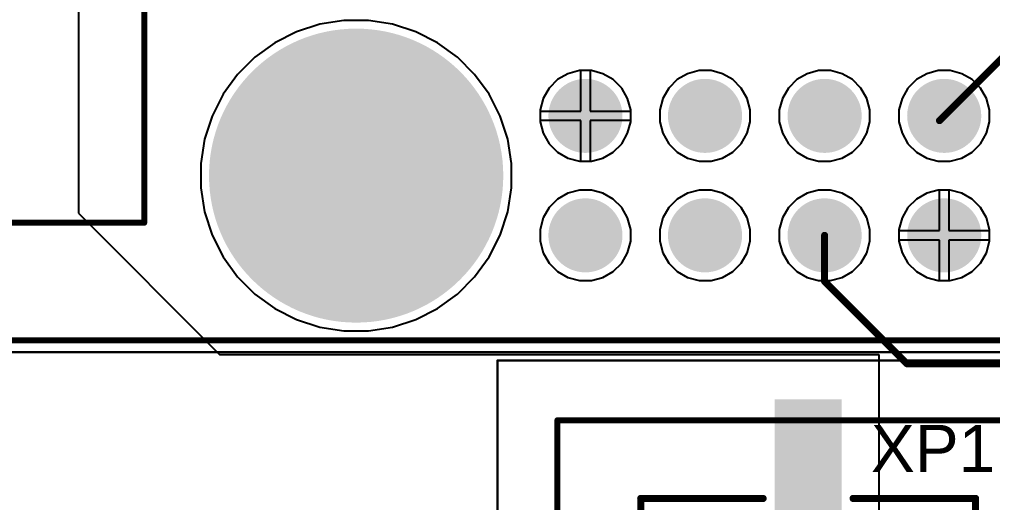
# Model space of a CAD drawing. Header units: inches. Extents: x 0 to 110, y 0 to 95.
# Drawn here: x 18.75 to 39.42, y 10.85 to 21.12 of the extents above; entities that cross this region are included whole.
import ezdxf

# ---------------------------------------------------------------- set-up
doc = ezdxf.new("R2010")
doc.units = ezdxf.units.IN
for name, color, linetype in [('Bottom Layer', 5, 'Continuous'), ('Bottom Solder', 6, 'Continuous'), ('Int1', 16, 'Continuous'), ('Int2', 76, 'Continuous'), ('Mechanical 13', 56, 'Continuous'), ('Multi-Layer', 9, 'Continuous'), ('Pad Holes', 156, 'Continuous'), ('Top Courtyard', 56, 'Continuous'), ('Top Layer', 1, 'Continuous'), ('Top Overlay', 2, 'Continuous'), ('Top Paste', 8, 'Continuous'), ('Top Solder', 216, 'Continuous')]:
    doc.layers.add(name, color=color, linetype=linetype)
doc.styles.add('Arial', font='', dxfattribs={"height": 0.2})
doc.styles.get('Arial').set_extended_font_data('Arial')

# ---------------------------------------------------------------- blocks, each defined once
blk = doc.blocks.new('M_____430450218_715')
at = {"layer": 'Top Layer'}
for points in [[(-0.635, 5.97), (0.635, 5.97), (0.635, 3.43), (-0.635, 3.43)], [(-5.6, 0.825), (-2.17, 0.825), (-2.17, -0.825), (-5.6, -0.825)], [(2.17, 0.825), (5.6, 0.825), (5.6, -0.825), (2.17, -0.825)], [(-0.635, -3.43), (0.635, -3.43), (0.635, -5.97), (-0.635, -5.97)]]:
    blk.add_hatch(color=1, dxfattribs=at).paths.add_polyline_path(points)
at = {"layer": 'Top Paste'}
for points in [[(-0.635, 5.97), (0.635, 5.97), (0.635, 3.43), (-0.635, 3.43)], [(-5.6, 0.825), (-2.17, 0.825), (-2.17, -0.825), (-5.6, -0.825)], [(2.17, 0.825), (5.6, 0.825), (5.6, -0.825), (2.17, -0.825)], [(-0.635, -3.43), (0.635, -3.43), (0.635, -5.97), (-0.635, -5.97)]]:
    blk.add_hatch(color=8, dxfattribs=at).paths.add_polyline_path(points)
at = {"layer": 'Top Solder'}
for points in [[(-0.711, 6.046), (0.711, 6.046), (0.711, 3.354), (-0.711, 3.354)], [(-5.676, 0.901), (-2.094, 0.901), (-2.094, -0.901), (-5.676, -0.901)], [(2.094, 0.901), (5.676, 0.901), (5.676, -0.901), (2.094, -0.901)], [(-0.711, -3.354), (0.711, -3.354), (0.711, -6.046), (-0.711, -6.046)]]:
    blk.add_hatch(color=216, dxfattribs=at).paths.add_polyline_path(points)
at = {"layer": 'Mechanical 13'}
for points in [[(5.325, 5.6, 0.127, 0.127, 0), (-5.325, 5.6, 0.127, 0.127, 0)], [(-5.325, 5.6, 0.127, 0.127, 0), (-5.325, -5.6, 0.127, 0.127, 0)], [(5.325, 5.6, 0.127, 0.127, 0), (5.325, -5.6, 0.127, 0.127, 0)], [(0.346, -2.317, 0.127, 0.127, 0), (-0.454, -2.317, 0.127, 0.127, 0)], [(-0.054, -3.017, 0.127, 0.127, 0), (-0.454, -2.317, 0.127, 0.127, 0)], [(0.346, -2.317, 0.127, 0.127, 0), (-0.054, -3.017, 0.127, 0.127, 0)], [(5.325, -5.6, 0.127, 0.127, 0), (-5.325, -5.6, 0.127, 0.127, 0)]]:
    blk.add_lwpolyline(points, format="xyseb", dxfattribs=at)
for points in [[(-5.357, 5.6, 0.0635, 0.0635, 1), (-5.293, 5.6, 0.0635, 0.0635, 1)], [(-5.357, 5.6, 0.0635, 0.0635, 1), (-5.293, 5.6, 0.0635, 0.0635, 1)], [(5.293, 5.6, 0.0635, 0.0635, 1), (5.357, 5.6, 0.0635, 0.0635, 1)], [(5.293, 5.6, 0.0635, 0.0635, 1), (5.357, 5.6, 0.0635, 0.0635, 1)], [(-0.486, -2.317, 0.0635, 0.0635, 1), (-0.422, -2.317, 0.0635, 0.0635, 1)], [(-0.486, -2.317, 0.0635, 0.0635, 1), (-0.422, -2.317, 0.0635, 0.0635, 1)], [(0.314, -2.317, 0.0635, 0.0635, 1), (0.378, -2.317, 0.0635, 0.0635, 1)], [(0.314, -2.317, 0.0635, 0.0635, 1), (0.378, -2.317, 0.0635, 0.0635, 1)], [(-0.086, -3.017, 0.0635, 0.0635, 1), (-0.022, -3.017, 0.0635, 0.0635, 1)], [(-0.086, -3.017, 0.0635, 0.0635, 1), (-0.022, -3.017, 0.0635, 0.0635, 1)], [(-5.357, -5.6, 0.0635, 0.0635, 1), (-5.293, -5.6, 0.0635, 0.0635, 1)], [(-5.357, -5.6, 0.0635, 0.0635, 1), (-5.293, -5.6, 0.0635, 0.0635, 1)], [(5.293, -5.6, 0.0635, 0.0635, 1), (5.357, -5.6, 0.0635, 0.0635, 1)], [(5.293, -5.6, 0.0635, 0.0635, 1), (5.357, -5.6, 0.0635, 0.0635, 1)]]:
    blk.add_lwpolyline(points, format="xyseb", close=True, dxfattribs=at)
at = {"layer": 'Top Courtyard'}
for points in [[(-6.595, 6.87, 0.05, 0.05, 0), (-6.595, -6.87, 0.05, 0.05, 0)], [(6.595, 6.87, 0.05, 0.05, 0), (-6.595, 6.87, 0.05, 0.05, 0)], [(6.595, 6.87, 0.05, 0.05, 0), (6.595, -6.87, 0.05, 0.05, 0)], [(6.595, -6.87, 0.05, 0.05, 0), (-6.595, -6.87, 0.05, 0.05, 0)]]:
    blk.add_lwpolyline(points, format="xyseb", dxfattribs=at)
for points in [[(-6.608, 6.87, 0.025, 0.025, 1), (-6.583, 6.87, 0.025, 0.025, 1)], [(-6.608, 6.87, 0.025, 0.025, 1), (-6.583, 6.87, 0.025, 0.025, 1)], [(6.583, 6.87, 0.025, 0.025, 1), (6.608, 6.87, 0.025, 0.025, 1)], [(6.583, 6.87, 0.025, 0.025, 1), (6.608, 6.87, 0.025, 0.025, 1)], [(-6.608, -6.87, 0.025, 0.025, 1), (-6.583, -6.87, 0.025, 0.025, 1)], [(-6.608, -6.87, 0.025, 0.025, 1), (-6.583, -6.87, 0.025, 0.025, 1)], [(6.583, -6.87, 0.025, 0.025, 1), (6.608, -6.87, 0.025, 0.025, 1)], [(6.583, -6.87, 0.025, 0.025, 1), (6.608, -6.87, 0.025, 0.025, 1)]]:
    blk.add_lwpolyline(points, format="xyseb", close=True, dxfattribs=at)
at = {"layer": 'Top Overlay'}
for points in [[(-3.556, 3.429, 0.15, 0.15, 0), (-3.556, 1.145, 0.15, 0.15, 0)], [(-0.955, 3.429, 0.15, 0.15, 0), (-3.556, 3.429, 0.15, 0.15, 0)], [(3.556, 3.429, 0.15, 0.15, 0), (0.955, 3.429, 0.15, 0.15, 0)], [(3.556, 3.429, 0.15, 0.15, 0), (3.556, 1.145, 0.15, 0.15, 0)], [(-3.556, -1.145, 0.15, 0.15, 0), (-3.556, -3.937, 0.15, 0.15, 0)], [(3.556, -1.145, 0.15, 0.15, 0), (3.556, -3.937, 0.15, 0.15, 0)], [(-0.054, -3.017, 0.15, 0.15, 0), (-0.454, -2.317, 0.15, 0.15, 0)], [(0.346, -2.317, 0.15, 0.15, 0), (-0.454, -2.317, 0.15, 0.15, 0)], [(0.346, -2.317, 0.15, 0.15, 0), (-0.054, -3.017, 0.15, 0.15, 0)], [(-0.955, -3.937, 0.15, 0.15, 0), (-3.556, -3.937, 0.15, 0.15, 0)], [(3.556, -3.937, 0.15, 0.15, 0), (0.955, -3.937, 0.15, 0.15, 0)]]:
    blk.add_lwpolyline(points, format="xyseb", dxfattribs=at)
for points in [[(-3.594, 3.429, 0.075, 0.075, 1), (-3.518, 3.429, 0.075, 0.075, 1)], [(-3.594, 3.429, 0.075, 0.075, 1), (-3.518, 3.429, 0.075, 0.075, 1)], [(-0.992, 3.429, 0.075, 0.075, 1), (-0.917, 3.429, 0.075, 0.075, 1)], [(0.917, 3.429, 0.075, 0.075, 1), (0.992, 3.429, 0.075, 0.075, 1)], [(3.518, 3.429, 0.075, 0.075, 1), (3.594, 3.429, 0.075, 0.075, 1)], [(3.518, 3.429, 0.075, 0.075, 1), (3.594, 3.429, 0.075, 0.075, 1)], [(-3.594, 1.145, 0.075, 0.075, 1), (-3.518, 1.145, 0.075, 0.075, 1)], [(3.518, 1.145, 0.075, 0.075, 1), (3.594, 1.145, 0.075, 0.075, 1)], [(-3.594, -1.145, 0.075, 0.075, 1), (-3.518, -1.145, 0.075, 0.075, 1)], [(3.518, -1.145, 0.075, 0.075, 1), (3.594, -1.145, 0.075, 0.075, 1)], [(-0.492, -2.317, 0.075, 0.075, 1), (-0.416, -2.317, 0.075, 0.075, 1)], [(-0.492, -2.317, 0.075, 0.075, 1), (-0.416, -2.317, 0.075, 0.075, 1)], [(0.309, -2.317, 0.075, 0.075, 1), (0.384, -2.317, 0.075, 0.075, 1)], [(0.309, -2.317, 0.075, 0.075, 1), (0.384, -2.317, 0.075, 0.075, 1)], [(-0.092, -3.017, 0.075, 0.075, 1), (-0.016, -3.017, 0.075, 0.075, 1)], [(-0.092, -3.017, 0.075, 0.075, 1), (-0.016, -3.017, 0.075, 0.075, 1)], [(-3.594, -3.937, 0.075, 0.075, 1), (-3.518, -3.937, 0.075, 0.075, 1)], [(-3.594, -3.937, 0.075, 0.075, 1), (-3.518, -3.937, 0.075, 0.075, 1)], [(-0.992, -3.937, 0.075, 0.075, 1), (-0.917, -3.937, 0.075, 0.075, 1)], [(0.917, -3.937, 0.075, 0.075, 1), (0.992, -3.937, 0.075, 0.075, 1)], [(3.518, -3.937, 0.075, 0.075, 1), (3.594, -3.937, 0.075, 0.075, 1)], [(3.518, -3.937, 0.075, 0.075, 1), (3.594, -3.937, 0.075, 0.075, 1)]]:
    blk.add_lwpolyline(points, format="xyseb", close=True, dxfattribs=at)
blk = doc.blocks.new('RPI_721')
at = {"layer": 'Bottom Layer'}
h = blk.add_hatch(color=5, dxfattribs=at)
edge = h.paths.add_edge_path()
edge.add_arc((19, 24.5), 3.1, 0, 360)
h = blk.add_hatch(color=5, dxfattribs=at)
edge = h.paths.add_edge_path()
edge.add_arc((6.51, 25.77), 0.762, 0, 360)
h = blk.add_hatch(color=5, dxfattribs=at)
edge = h.paths.add_edge_path()
edge.add_arc((9.05, 25.77), 0.762, 0, 360)
h = blk.add_hatch(color=5, dxfattribs=at)
edge = h.paths.add_edge_path()
edge.add_arc((11.59, 25.77), 0.762, 0, 360)
h = blk.add_hatch(color=5, dxfattribs=at)
edge = h.paths.add_edge_path()
edge.add_arc((14.13, 25.77), 0.762, 0, 360)
h = blk.add_hatch(color=5, dxfattribs=at)
edge = h.paths.add_edge_path()
edge.add_arc((6.51, 23.23), 0.762, 0, 360)
h = blk.add_hatch(color=5, dxfattribs=at)
edge = h.paths.add_edge_path()
edge.add_arc((9.05, 23.23), 0.762, 0, 360)
h = blk.add_hatch(color=5, dxfattribs=at)
edge = h.paths.add_edge_path()
edge.add_arc((11.59, 23.23), 0.762, 0, 360)
h = blk.add_hatch(color=5, dxfattribs=at)
edge = h.paths.add_edge_path()
edge.add_arc((14.13, 23.23), 0.762, 0, 360)
at = {"layer": 'Bottom Solder'}
h = blk.add_hatch(color=6, dxfattribs=at)
edge = h.paths.add_edge_path()
edge.add_arc((19, 24.5), 3.125, 0, 360)
h = blk.add_hatch(color=6, dxfattribs=at)
edge = h.paths.add_edge_path()
edge.add_arc((6.51, 25.77), 0.787, 0, 360)
h = blk.add_hatch(color=6, dxfattribs=at)
edge = h.paths.add_edge_path()
edge.add_arc((9.05, 25.77), 0.787, 0, 360)
h = blk.add_hatch(color=6, dxfattribs=at)
edge = h.paths.add_edge_path()
edge.add_arc((11.59, 25.77), 0.787, 0, 360)
h = blk.add_hatch(color=6, dxfattribs=at)
edge = h.paths.add_edge_path()
edge.add_arc((14.13, 25.77), 0.787, 0, 360)
h = blk.add_hatch(color=6, dxfattribs=at)
edge = h.paths.add_edge_path()
edge.add_arc((6.51, 23.23), 0.787, 0, 360)
h = blk.add_hatch(color=6, dxfattribs=at)
edge = h.paths.add_edge_path()
edge.add_arc((9.05, 23.23), 0.787, 0, 360)
h = blk.add_hatch(color=6, dxfattribs=at)
edge = h.paths.add_edge_path()
edge.add_arc((11.59, 23.23), 0.787, 0, 360)
h = blk.add_hatch(color=6, dxfattribs=at)
edge = h.paths.add_edge_path()
edge.add_arc((14.13, 23.23), 0.787, 0, 360)
at = {"layer": 'Int1'}
h = blk.add_hatch(color=16, dxfattribs=at)
edge = h.paths.add_edge_path()
edge.add_arc((19, 24.5), 3.1, 0, 360)
h = blk.add_hatch(color=16, dxfattribs=at)
edge = h.paths.add_edge_path()
edge.add_arc((6.51, 25.77), 0.762, 0, 360)
h = blk.add_hatch(color=16, dxfattribs=at)
edge = h.paths.add_edge_path()
edge.add_arc((9.05, 25.77), 0.762, 0, 360)
h = blk.add_hatch(color=16, dxfattribs=at)
edge = h.paths.add_edge_path()
edge.add_arc((11.59, 25.77), 0.762, 0, 360)
h = blk.add_hatch(color=16, dxfattribs=at)
edge = h.paths.add_edge_path()
edge.add_arc((14.13, 25.77), 0.762, 0, 360)
h = blk.add_hatch(color=16, dxfattribs=at)
edge = h.paths.add_edge_path()
edge.add_arc((6.51, 23.23), 0.762, 0, 360)
h = blk.add_hatch(color=16, dxfattribs=at)
edge = h.paths.add_edge_path()
edge.add_arc((9.05, 23.23), 0.762, 0, 360)
h = blk.add_hatch(color=16, dxfattribs=at)
edge = h.paths.add_edge_path()
edge.add_arc((11.59, 23.23), 0.762, 0, 360)
h = blk.add_hatch(color=16, dxfattribs=at)
edge = h.paths.add_edge_path()
edge.add_arc((14.13, 23.23), 0.762, 0, 360)
at = {"layer": 'Int2'}
h = blk.add_hatch(color=76, dxfattribs=at)
edge = h.paths.add_edge_path()
edge.add_arc((19, 24.5), 3.1, 0, 360)
h = blk.add_hatch(color=76, dxfattribs=at)
edge = h.paths.add_edge_path()
edge.add_arc((6.51, 25.77), 0.762, 0, 360)
h = blk.add_hatch(color=76, dxfattribs=at)
edge = h.paths.add_edge_path()
edge.add_arc((9.05, 25.77), 0.762, 0, 360)
h = blk.add_hatch(color=76, dxfattribs=at)
edge = h.paths.add_edge_path()
edge.add_arc((11.59, 25.77), 0.762, 0, 360)
h = blk.add_hatch(color=76, dxfattribs=at)
edge = h.paths.add_edge_path()
edge.add_arc((14.13, 25.77), 0.762, 0, 360)
h = blk.add_hatch(color=76, dxfattribs=at)
edge = h.paths.add_edge_path()
edge.add_arc((6.51, 23.23), 0.762, 0, 360)
h = blk.add_hatch(color=76, dxfattribs=at)
edge = h.paths.add_edge_path()
edge.add_arc((9.05, 23.23), 0.762, 0, 360)
h = blk.add_hatch(color=76, dxfattribs=at)
edge = h.paths.add_edge_path()
edge.add_arc((11.59, 23.23), 0.762, 0, 360)
h = blk.add_hatch(color=76, dxfattribs=at)
edge = h.paths.add_edge_path()
edge.add_arc((14.13, 23.23), 0.762, 0, 360)
at = {"layer": 'Multi-Layer'}
h = blk.add_hatch(color=9, dxfattribs=at)
edge = h.paths.add_edge_path()
edge.add_arc((19, 24.5), 3.1, 0, 360)
h = blk.add_hatch(color=9, dxfattribs=at)
edge = h.paths.add_edge_path()
edge.add_arc((6.51, 25.77), 0.762, 0, 360)
h = blk.add_hatch(color=9, dxfattribs=at)
edge = h.paths.add_edge_path()
edge.add_arc((9.05, 25.77), 0.762, 0, 360)
h = blk.add_hatch(color=9, dxfattribs=at)
edge = h.paths.add_edge_path()
edge.add_arc((11.59, 25.77), 0.762, 0, 360)
h = blk.add_hatch(color=9, dxfattribs=at)
edge = h.paths.add_edge_path()
edge.add_arc((14.13, 25.77), 0.762, 0, 360)
h = blk.add_hatch(color=9, dxfattribs=at)
edge = h.paths.add_edge_path()
edge.add_arc((6.51, 23.23), 0.762, 0, 360)
h = blk.add_hatch(color=9, dxfattribs=at)
edge = h.paths.add_edge_path()
edge.add_arc((9.05, 23.23), 0.762, 0, 360)
h = blk.add_hatch(color=9, dxfattribs=at)
edge = h.paths.add_edge_path()
edge.add_arc((11.59, 23.23), 0.762, 0, 360)
h = blk.add_hatch(color=9, dxfattribs=at)
edge = h.paths.add_edge_path()
edge.add_arc((14.13, 23.23), 0.762, 0, 360)
at = {"layer": 'Pad Holes'}
h = blk.add_hatch(color=7, dxfattribs=at)
edge = h.paths.add_edge_path()
edge.add_arc((6.51, 25.77), 0.508, 0, 360)
h = blk.add_hatch(color=7, dxfattribs=at)
edge = h.paths.add_edge_path()
edge.add_arc((9.05, 25.77), 0.508, 0, 360)
h = blk.add_hatch(color=7, dxfattribs=at)
edge = h.paths.add_edge_path()
edge.add_arc((11.59, 25.77), 0.508, 0, 360)
h = blk.add_hatch(color=7, dxfattribs=at)
edge = h.paths.add_edge_path()
edge.add_arc((14.13, 25.77), 0.508, 0, 360)
h = blk.add_hatch(color=7, dxfattribs=at)
edge = h.paths.add_edge_path()
edge.add_arc((19, 24.5), 1.375, 0, 360)
h = blk.add_hatch(color=7, dxfattribs=at)
edge = h.paths.add_edge_path()
edge.add_arc((6.51, 23.23), 0.508, 0, 360)
h = blk.add_hatch(color=7, dxfattribs=at)
edge = h.paths.add_edge_path()
edge.add_arc((9.05, 23.23), 0.508, 0, 360)
h = blk.add_hatch(color=7, dxfattribs=at)
edge = h.paths.add_edge_path()
edge.add_arc((11.59, 23.23), 0.508, 0, 360)
h = blk.add_hatch(color=7, dxfattribs=at)
edge = h.paths.add_edge_path()
edge.add_arc((14.13, 23.23), 0.508, 0, 360)
at = {"layer": 'Top Layer'}
h = blk.add_hatch(color=1, dxfattribs=at)
edge = h.paths.add_edge_path()
edge.add_arc((19, 24.5), 3.1, 0, 360)
h = blk.add_hatch(color=1, dxfattribs=at)
edge = h.paths.add_edge_path()
edge.add_arc((6.51, 25.77), 0.762, 0, 360)
h = blk.add_hatch(color=1, dxfattribs=at)
edge = h.paths.add_edge_path()
edge.add_arc((9.05, 25.77), 0.762, 0, 360)
h = blk.add_hatch(color=1, dxfattribs=at)
edge = h.paths.add_edge_path()
edge.add_arc((11.59, 25.77), 0.762, 0, 360)
h = blk.add_hatch(color=1, dxfattribs=at)
edge = h.paths.add_edge_path()
edge.add_arc((14.13, 25.77), 0.762, 0, 360)
h = blk.add_hatch(color=1, dxfattribs=at)
edge = h.paths.add_edge_path()
edge.add_arc((6.51, 23.23), 0.762, 0, 360)
h = blk.add_hatch(color=1, dxfattribs=at)
edge = h.paths.add_edge_path()
edge.add_arc((9.05, 23.23), 0.762, 0, 360)
h = blk.add_hatch(color=1, dxfattribs=at)
edge = h.paths.add_edge_path()
edge.add_arc((11.59, 23.23), 0.762, 0, 360)
h = blk.add_hatch(color=1, dxfattribs=at)
edge = h.paths.add_edge_path()
edge.add_arc((14.13, 23.23), 0.762, 0, 360)
at = {"layer": 'Top Solder'}
h = blk.add_hatch(color=216, dxfattribs=at)
edge = h.paths.add_edge_path()
edge.add_arc((19, 24.5), 3.125, 0, 360)
h = blk.add_hatch(color=216, dxfattribs=at)
edge = h.paths.add_edge_path()
edge.add_arc((6.51, 25.77), 0.787, 0, 360)
h = blk.add_hatch(color=216, dxfattribs=at)
edge = h.paths.add_edge_path()
edge.add_arc((9.05, 25.77), 0.787, 0, 360)
h = blk.add_hatch(color=216, dxfattribs=at)
edge = h.paths.add_edge_path()
edge.add_arc((11.59, 25.77), 0.787, 0, 360)
h = blk.add_hatch(color=216, dxfattribs=at)
edge = h.paths.add_edge_path()
edge.add_arc((14.13, 25.77), 0.787, 0, 360)
h = blk.add_hatch(color=216, dxfattribs=at)
edge = h.paths.add_edge_path()
edge.add_arc((6.51, 23.23), 0.787, 0, 360)
h = blk.add_hatch(color=216, dxfattribs=at)
edge = h.paths.add_edge_path()
edge.add_arc((9.05, 23.23), 0.787, 0, 360)
h = blk.add_hatch(color=216, dxfattribs=at)
edge = h.paths.add_edge_path()
edge.add_arc((11.59, 23.23), 0.787, 0, 360)
h = blk.add_hatch(color=216, dxfattribs=at)
edge = h.paths.add_edge_path()
edge.add_arc((14.13, 23.23), 0.787, 0, 360)
at = {"layer": 'Mechanical 13'}
for points in [[(39.5, 28, 0.127, 0.127, 0), (-39.5, 28, 0.127, 0.127, 0)], [(45, 25.5, 0.127, 0.127, 0), (23.5, 25.5, 0.127, 0.127, 0)], [(23.5, 25.5, 0.127, 0.127, 0), (23.5, -25.5, 0.127, 0.127, 0)]]:
    blk.add_lwpolyline(points, format="xyseb", dxfattribs=at)
blk.add_lwpolyline([(23.468, 25.5, 0.0635, 0.0635, 1), (23.532, 25.5, 0.0635, 0.0635, 1)], format="xyseb", close=True, dxfattribs=at)
blk.add_lwpolyline([(23.468, 25.5, 0.0635, 0.0635, 1), (23.532, 25.5, 0.0635, 0.0635, 1)], format="xyseb", close=True, dxfattribs=at)
at = {"layer": 'Top Courtyard'}
blk.add_lwpolyline([(45.25, 28.25, 0.05, 0.05, 0), (-42.75, 28.25, 0.05, 0.05, 0)], format="xyseb", dxfattribs=at)
at = {"layer": 'Top Overlay'}
blk.add_lwpolyline([(39.5, 28, 0.127, 0.127, 0), (-39.5, 28, 0.127, 0.127, 0)], format="xyseb", dxfattribs=at)

msp = doc.modelspace()

# ---------------------------------------------------------------- linework, layer by layer
at = {"layer": 'Bottom Layer'}
for points in [[(38.29, 18.97, 0.15, 0.15, 0), (40.045, 20.725, 0.15, 0.15, 0)], [(35.85, 15.55, 0.15, 0.15, 0), (35.85, 16.53, 0.15, 0.15, 0)], [(35.85, 15.55, 0.15, 0.15, 0), (37.6, 13.8, 0.15, 0.15, 0)], [(37.6, 13.8, 0.15, 0.15, 0), (68.6, 13.8, 0.15, 0.15, 0)]]:
    msp.add_lwpolyline(points, format="xyseb", dxfattribs=at)
for points in [[(38.252, 18.97, 0.075, 0.075, 1), (38.328, 18.97, 0.075, 0.075, 1)], [(35.812, 16.53, 0.075, 0.075, 1), (35.887, 16.53, 0.075, 0.075, 1)], [(35.812, 15.55, 0.075, 0.075, 1), (35.887, 15.55, 0.075, 0.075, 1)], [(35.812, 15.55, 0.075, 0.075, 1), (35.887, 15.55, 0.075, 0.075, 1)], [(37.563, 13.8, 0.075, 0.075, 1), (37.638, 13.8, 0.075, 0.075, 1)], [(37.563, 13.8, 0.075, 0.075, 1), (37.638, 13.8, 0.075, 0.075, 1)]]:
    msp.add_lwpolyline(points, format="xyseb", close=True, dxfattribs=at)
at = {"layer": 'Int1'}
for p, q in [((25.64, 21.1), (25.127, 21.019)), ((26.16, 21.1), (25.64, 21.1)), ((26.673, 21.019), (26.16, 21.1)), ((25.127, 21.019), (24.633, 20.858)), ((27.167, 20.858), (26.673, 21.019)), ((24.633, 20.858), (24.17, 20.622)), ((27.63, 20.622), (27.167, 20.858)), ((24.17, 20.622), (23.75, 20.317)), ((28.05, 20.317), (27.63, 20.622)), ((23.75, 20.317), (23.383, 19.95)), ((28.417, 19.95), (28.05, 20.317)), ((23.383, 19.95), (23.078, 19.53)), ((28.722, 19.53), (28.417, 19.95)), ((30.399, 19.966), (30.179, 19.84)), ((30.643, 20.032), (30.399, 19.966)), ((30.897, 20.032), (30.643, 20.032)), ((31.141, 19.966), (30.897, 20.032)), ((31.361, 19.84), (31.141, 19.966)), ((32.939, 19.966), (32.719, 19.84)), ((33.183, 20.032), (32.939, 19.966)), ((33.437, 20.032), (33.183, 20.032)), ((33.681, 19.966), (33.437, 20.032)), ((33.901, 19.84), (33.681, 19.966)), ((35.479, 19.966), (35.259, 19.84)), ((35.723, 20.032), (35.479, 19.966)), ((35.977, 20.032), (35.723, 20.032)), ((36.221, 19.966), (35.977, 20.032)), ((36.441, 19.84), (36.221, 19.966)), ((38.019, 19.966), (37.799, 19.84)), ((38.263, 20.032), (38.019, 19.966)), ((38.517, 20.032), (38.263, 20.032)), ((38.761, 19.966), (38.517, 20.032)), ((38.981, 19.84), (38.761, 19.966)), ((30, 19.661), (29.874, 19.441)), ((30.179, 19.84), (30, 19.661)), ((31.54, 19.661), (31.361, 19.84)), ((31.666, 19.441), (31.54, 19.661)), ((32.54, 19.661), (32.414, 19.441)), ((32.719, 19.84), (32.54, 19.661)), ((34.08, 19.661), (33.901, 19.84)), ((34.206, 19.441), (34.08, 19.661)), ((35.08, 19.661), (34.954, 19.441)), ((35.259, 19.84), (35.08, 19.661)), ((36.62, 19.661), (36.441, 19.84)), ((36.746, 19.441), (36.62, 19.661)), ((37.62, 19.661), (37.494, 19.441)), ((37.799, 19.84), (37.62, 19.661)), ((39.16, 19.661), (38.981, 19.84)), ((39.286, 19.441), (39.16, 19.661)), ((23.078, 19.53), (22.842, 19.067)), ((28.958, 19.067), (28.722, 19.53)), ((29.874, 19.441), (29.808, 19.197)), ((31.732, 19.197), (31.666, 19.441)), ((32.414, 19.441), (32.348, 19.197)), ((34.272, 19.197), (34.206, 19.441)), ((34.954, 19.441), (34.888, 19.197)), ((36.812, 19.197), (36.746, 19.441)), ((37.494, 19.441), (37.428, 19.197)), ((39.352, 19.197), (39.286, 19.441)), ((22.842, 19.067), (22.681, 18.573)), ((29.119, 18.573), (28.958, 19.067)), ((29.808, 19.197), (29.808, 18.943)), ((31.732, 18.943), (31.732, 19.197)), ((32.348, 19.197), (32.348, 18.943)), ((34.272, 18.943), (34.272, 19.197)), ((34.888, 19.197), (34.888, 18.943)), ((36.812, 18.943), (36.812, 19.197)), ((37.428, 19.197), (37.428, 18.943)), ((39.352, 18.943), (39.352, 19.197)), ((29.808, 18.943), (29.874, 18.699)), ((31.666, 18.699), (31.732, 18.943)), ((32.348, 18.943), (32.414, 18.699)), ((34.206, 18.699), (34.272, 18.943)), ((34.888, 18.943), (34.954, 18.699)), ((36.746, 18.699), (36.812, 18.943)), ((37.428, 18.943), (37.494, 18.699)), ((39.286, 18.699), (39.352, 18.943)), ((29.874, 18.699), (30, 18.479)), ((31.54, 18.479), (31.666, 18.699)), ((32.414, 18.699), (32.54, 18.479)), ((34.08, 18.479), (34.206, 18.699)), ((34.954, 18.699), (35.08, 18.479)), ((36.62, 18.479), (36.746, 18.699)), ((37.494, 18.699), (37.62, 18.479)), ((39.16, 18.479), (39.286, 18.699)), ((22.681, 18.573), (22.6, 18.06)), ((29.2, 18.06), (29.119, 18.573)), ((30, 18.479), (30.179, 18.3)), ((31.361, 18.3), (31.54, 18.479)), ((32.54, 18.479), (32.719, 18.3)), ((33.901, 18.3), (34.08, 18.479)), ((35.08, 18.479), (35.259, 18.3)), ((36.441, 18.3), (36.62, 18.479)), ((37.62, 18.479), (37.799, 18.3)), ((38.981, 18.3), (39.16, 18.479)), ((30.179, 18.3), (30.399, 18.174)), ((31.141, 18.174), (31.361, 18.3)), ((32.719, 18.3), (32.939, 18.174)), ((33.681, 18.174), (33.901, 18.3)), ((35.259, 18.3), (35.479, 18.174)), ((36.221, 18.174), (36.441, 18.3)), ((37.799, 18.3), (38.019, 18.174)), ((38.761, 18.174), (38.981, 18.3)), ((22.6, 18.06), (22.6, 17.54)), ((29.2, 17.54), (29.2, 18.06)), ((30.399, 18.174), (30.643, 18.108)), ((30.643, 18.108), (30.897, 18.108)), ((30.897, 18.108), (31.141, 18.174)), ((32.939, 18.174), (33.183, 18.108)), ((33.183, 18.108), (33.437, 18.108)), ((33.437, 18.108), (33.681, 18.174)), ((35.479, 18.174), (35.723, 18.108)), ((35.723, 18.108), (35.977, 18.108)), ((35.977, 18.108), (36.221, 18.174)), ((38.019, 18.174), (38.263, 18.108)), ((38.263, 18.108), (38.517, 18.108)), ((38.517, 18.108), (38.761, 18.174)), ((22.6, 17.54), (22.681, 17.027)), ((29.119, 17.027), (29.2, 17.54)), ((30.399, 17.426), (30.179, 17.3)), ((30.643, 17.492), (30.399, 17.426)), ((30.897, 17.492), (30.643, 17.492)), ((31.141, 17.426), (30.897, 17.492)), ((31.361, 17.3), (31.141, 17.426)), ((32.939, 17.426), (32.719, 17.3)), ((33.183, 17.492), (32.939, 17.426)), ((33.437, 17.492), (33.183, 17.492)), ((33.681, 17.426), (33.437, 17.492)), ((33.901, 17.3), (33.681, 17.426)), ((35.479, 17.426), (35.259, 17.3)), ((35.723, 17.492), (35.479, 17.426)), ((35.977, 17.492), (35.723, 17.492)), ((36.221, 17.426), (35.977, 17.492)), ((36.441, 17.3), (36.221, 17.426)), ((38.019, 17.426), (37.799, 17.3)), ((38.263, 17.492), (38.019, 17.426)), ((38.517, 17.492), (38.263, 17.492)), ((38.761, 17.426), (38.517, 17.492)), ((38.981, 17.3), (38.761, 17.426)), ((30.179, 17.3), (30, 17.121)), ((31.54, 17.121), (31.361, 17.3)), ((32.719, 17.3), (32.54, 17.121)), ((34.08, 17.121), (33.901, 17.3)), ((35.259, 17.3), (35.08, 17.121)), ((36.62, 17.121), (36.441, 17.3)), ((37.799, 17.3), (37.62, 17.121)), ((39.16, 17.121), (38.981, 17.3)), ((22.681, 17.027), (22.842, 16.533)), ((28.958, 16.533), (29.119, 17.027)), ((30, 17.121), (29.874, 16.901)), ((31.666, 16.901), (31.54, 17.121)), ((32.54, 17.121), (32.414, 16.901)), ((34.206, 16.901), (34.08, 17.121)), ((35.08, 17.121), (34.954, 16.901)), ((36.746, 16.901), (36.62, 17.121)), ((37.62, 17.121), (37.494, 16.901)), ((39.286, 16.901), (39.16, 17.121)), ((29.874, 16.901), (29.808, 16.657)), ((31.732, 16.657), (31.666, 16.901)), ((32.414, 16.901), (32.348, 16.657)), ((34.272, 16.657), (34.206, 16.901)), ((34.954, 16.901), (34.888, 16.657)), ((36.812, 16.657), (36.746, 16.901)), ((37.494, 16.901), (37.428, 16.657)), ((39.352, 16.657), (39.286, 16.901)), ((29.808, 16.657), (29.808, 16.403)), ((31.732, 16.403), (31.732, 16.657)), ((32.348, 16.657), (32.348, 16.403)), ((34.272, 16.403), (34.272, 16.657)), ((34.888, 16.657), (34.888, 16.403)), ((36.812, 16.403), (36.812, 16.657)), ((37.428, 16.657), (37.428, 16.403)), ((39.352, 16.403), (39.352, 16.657)), ((22.842, 16.533), (23.078, 16.07)), ((28.722, 16.07), (28.958, 16.533)), ((29.808, 16.403), (29.874, 16.159)), ((31.666, 16.159), (31.732, 16.403)), ((32.348, 16.403), (32.414, 16.159)), ((34.206, 16.159), (34.272, 16.403)), ((34.888, 16.403), (34.954, 16.159)), ((36.746, 16.159), (36.812, 16.403)), ((37.428, 16.403), (37.494, 16.159)), ((39.286, 16.159), (39.352, 16.403)), ((29.874, 16.159), (30, 15.939)), ((31.54, 15.939), (31.666, 16.159)), ((32.414, 16.159), (32.54, 15.939)), ((34.08, 15.939), (34.206, 16.159)), ((34.954, 16.159), (35.08, 15.939)), ((36.62, 15.939), (36.746, 16.159)), ((37.494, 16.159), (37.62, 15.939)), ((39.16, 15.939), (39.286, 16.159)), ((23.078, 16.07), (23.383, 15.65)), ((28.417, 15.65), (28.722, 16.07)), ((30, 15.939), (30.179, 15.76)), ((31.361, 15.76), (31.54, 15.939)), ((32.54, 15.939), (32.719, 15.76)), ((33.901, 15.76), (34.08, 15.939)), ((35.08, 15.939), (35.259, 15.76)), ((36.441, 15.76), (36.62, 15.939)), ((37.62, 15.939), (37.799, 15.76)), ((38.981, 15.76), (39.16, 15.939)), ((30.179, 15.76), (30.399, 15.634)), ((31.141, 15.634), (31.361, 15.76)), ((32.719, 15.76), (32.939, 15.634)), ((33.681, 15.634), (33.901, 15.76)), ((35.259, 15.76), (35.479, 15.634)), ((36.221, 15.634), (36.441, 15.76)), ((37.799, 15.76), (38.019, 15.634)), ((38.761, 15.634), (38.981, 15.76)), ((23.383, 15.65), (23.75, 15.283)), ((28.05, 15.283), (28.417, 15.65)), ((30.399, 15.634), (30.643, 15.568)), ((30.643, 15.568), (30.897, 15.568)), ((30.897, 15.568), (31.141, 15.634)), ((32.939, 15.634), (33.183, 15.568)), ((33.183, 15.568), (33.437, 15.568)), ((33.437, 15.568), (33.681, 15.634)), ((35.479, 15.634), (35.723, 15.568)), ((35.723, 15.568), (35.977, 15.568)), ((35.977, 15.568), (36.221, 15.634)), ((38.019, 15.634), (38.263, 15.568)), ((38.263, 15.568), (38.517, 15.568)), ((38.517, 15.568), (38.761, 15.634)), ((23.75, 15.283), (24.17, 14.978)), ((27.63, 14.978), (28.05, 15.283)), ((24.17, 14.978), (24.633, 14.742)), ((27.167, 14.742), (27.63, 14.978)), ((24.633, 14.742), (25.127, 14.581)), ((26.673, 14.581), (27.167, 14.742)), ((25.127, 14.581), (25.64, 14.5)), ((25.64, 14.5), (26.16, 14.5)), ((26.16, 14.5), (26.673, 14.581))]:
    msp.add_line(p, q, dxfattribs=at)
at = {"layer": 'Int2'}
for p, q in [((25.64, 21.1), (25.127, 21.019)), ((26.16, 21.1), (25.64, 21.1)), ((26.673, 21.019), (26.16, 21.1)), ((25.127, 21.019), (24.633, 20.858)), ((27.167, 20.858), (26.673, 21.019)), ((24.633, 20.858), (24.17, 20.622)), ((27.63, 20.622), (27.167, 20.858)), ((24.17, 20.622), (23.75, 20.317)), ((28.05, 20.317), (27.63, 20.622)), ((23.75, 20.317), (23.383, 19.95)), ((28.417, 19.95), (28.05, 20.317)), ((23.383, 19.95), (23.078, 19.53)), ((28.722, 19.53), (28.417, 19.95)), ((30.399, 19.966), (30.179, 19.84)), ((30.643, 20.032), (30.399, 19.966)), ((30.67, 20.032), (30.643, 20.032)), ((30.67, 19.17), (30.67, 20.032)), ((30.897, 20.032), (30.87, 20.032)), ((30.87, 20.032), (30.87, 19.17)), ((31.141, 19.966), (30.897, 20.032)), ((31.361, 19.84), (31.141, 19.966)), ((32.939, 19.966), (32.719, 19.84)), ((33.183, 20.032), (32.939, 19.966)), ((33.437, 20.032), (33.183, 20.032)), ((33.681, 19.966), (33.437, 20.032)), ((33.901, 19.84), (33.681, 19.966)), ((35.479, 19.966), (35.259, 19.84)), ((35.723, 20.032), (35.479, 19.966)), ((35.977, 20.032), (35.723, 20.032)), ((36.221, 19.966), (35.977, 20.032)), ((36.441, 19.84), (36.221, 19.966)), ((38.019, 19.966), (37.799, 19.84)), ((38.263, 20.032), (38.019, 19.966)), ((38.517, 20.032), (38.263, 20.032)), ((38.761, 19.966), (38.517, 20.032)), ((38.981, 19.84), (38.761, 19.966)), ((30, 19.661), (29.874, 19.441)), ((30.179, 19.84), (30, 19.661)), ((31.54, 19.661), (31.361, 19.84)), ((31.666, 19.441), (31.54, 19.661)), ((32.54, 19.661), (32.414, 19.441)), ((32.719, 19.84), (32.54, 19.661)), ((34.08, 19.661), (33.901, 19.84)), ((34.206, 19.441), (34.08, 19.661)), ((35.08, 19.661), (34.954, 19.441)), ((35.259, 19.84), (35.08, 19.661)), ((36.62, 19.661), (36.441, 19.84)), ((36.746, 19.441), (36.62, 19.661)), ((37.62, 19.661), (37.494, 19.441)), ((37.799, 19.84), (37.62, 19.661)), ((39.16, 19.661), (38.981, 19.84)), ((39.286, 19.441), (39.16, 19.661)), ((23.078, 19.53), (22.842, 19.067)), ((28.958, 19.067), (28.722, 19.53)), ((29.874, 19.441), (29.808, 19.197)), ((31.732, 19.197), (31.666, 19.441)), ((32.414, 19.441), (32.348, 19.197)), ((34.272, 19.197), (34.206, 19.441)), ((34.954, 19.441), (34.888, 19.197)), ((36.812, 19.197), (36.746, 19.441)), ((37.494, 19.441), (37.428, 19.197)), ((39.352, 19.197), (39.286, 19.441)), ((22.842, 19.067), (22.681, 18.573)), ((29.119, 18.573), (28.958, 19.067)), ((29.808, 19.197), (29.808, 19.17)), ((29.808, 19.17), (30.67, 19.17)), ((30.87, 19.17), (31.732, 19.17)), ((31.732, 19.17), (31.732, 19.197)), ((32.348, 19.197), (32.348, 18.943)), ((34.272, 18.943), (34.272, 19.197)), ((34.888, 19.197), (34.888, 18.943)), ((36.812, 18.943), (36.812, 19.197)), ((37.428, 19.197), (37.428, 18.943)), ((39.352, 18.943), (39.352, 19.197)), ((30.67, 18.97), (29.808, 18.97)), ((29.808, 18.97), (29.808, 18.943)), ((29.808, 18.943), (29.874, 18.699)), ((30.67, 18.108), (30.67, 18.97)), ((31.732, 18.97), (30.87, 18.97)), ((30.87, 18.97), (30.87, 18.108)), ((31.666, 18.699), (31.732, 18.943)), ((31.732, 18.943), (31.732, 18.97)), ((32.348, 18.943), (32.414, 18.699)), ((34.206, 18.699), (34.272, 18.943)), ((34.888, 18.943), (34.954, 18.699)), ((36.746, 18.699), (36.812, 18.943)), ((37.428, 18.943), (37.494, 18.699)), ((39.286, 18.699), (39.352, 18.943)), ((29.874, 18.699), (30, 18.479)), ((31.54, 18.479), (31.666, 18.699)), ((32.414, 18.699), (32.54, 18.479)), ((34.08, 18.479), (34.206, 18.699)), ((34.954, 18.699), (35.08, 18.479)), ((36.62, 18.479), (36.746, 18.699)), ((37.494, 18.699), (37.62, 18.479)), ((39.16, 18.479), (39.286, 18.699)), ((22.681, 18.573), (22.6, 18.06)), ((29.2, 18.06), (29.119, 18.573)), ((30, 18.479), (30.179, 18.3)), ((31.361, 18.3), (31.54, 18.479)), ((32.54, 18.479), (32.719, 18.3)), ((33.901, 18.3), (34.08, 18.479)), ((35.08, 18.479), (35.259, 18.3)), ((36.441, 18.3), (36.62, 18.479)), ((37.62, 18.479), (37.799, 18.3)), ((38.981, 18.3), (39.16, 18.479)), ((30.179, 18.3), (30.399, 18.174)), ((31.141, 18.174), (31.361, 18.3)), ((32.719, 18.3), (32.939, 18.174)), ((33.681, 18.174), (33.901, 18.3)), ((35.259, 18.3), (35.479, 18.174)), ((36.221, 18.174), (36.441, 18.3)), ((37.799, 18.3), (38.019, 18.174)), ((38.761, 18.174), (38.981, 18.3)), ((22.6, 18.06), (22.6, 17.54)), ((29.2, 17.54), (29.2, 18.06)), ((30.399, 18.174), (30.643, 18.108)), ((30.643, 18.108), (30.67, 18.108)), ((30.87, 18.108), (30.897, 18.108)), ((30.897, 18.108), (31.141, 18.174)), ((32.939, 18.174), (33.183, 18.108)), ((33.183, 18.108), (33.437, 18.108)), ((33.437, 18.108), (33.681, 18.174)), ((35.479, 18.174), (35.723, 18.108)), ((35.723, 18.108), (35.977, 18.108)), ((35.977, 18.108), (36.221, 18.174)), ((38.019, 18.174), (38.263, 18.108)), ((38.263, 18.108), (38.517, 18.108)), ((38.517, 18.108), (38.761, 18.174)), ((22.6, 17.54), (22.681, 17.027)), ((29.119, 17.027), (29.2, 17.54)), ((30.399, 17.426), (30.179, 17.3)), ((30.643, 17.492), (30.399, 17.426)), ((30.897, 17.492), (30.643, 17.492)), ((31.141, 17.426), (30.897, 17.492)), ((31.361, 17.3), (31.141, 17.426)), ((32.939, 17.426), (32.719, 17.3)), ((33.183, 17.492), (32.939, 17.426)), ((33.437, 17.492), (33.183, 17.492)), ((33.681, 17.426), (33.437, 17.492)), ((33.901, 17.3), (33.681, 17.426)), ((35.479, 17.426), (35.259, 17.3)), ((35.723, 17.492), (35.479, 17.426)), ((35.977, 17.492), (35.723, 17.492)), ((36.221, 17.426), (35.977, 17.492)), ((36.441, 17.3), (36.221, 17.426)), ((38.019, 17.426), (37.799, 17.3)), ((38.263, 17.492), (38.019, 17.426)), ((38.29, 17.492), (38.263, 17.492)), ((38.29, 16.63), (38.29, 17.492)), ((38.517, 17.492), (38.49, 17.492)), ((38.49, 17.492), (38.49, 16.63)), ((38.761, 17.426), (38.517, 17.492)), ((38.981, 17.3), (38.761, 17.426)), ((30.179, 17.3), (30, 17.121)), ((31.54, 17.121), (31.361, 17.3)), ((32.719, 17.3), (32.54, 17.121)), ((34.08, 17.121), (33.901, 17.3)), ((35.259, 17.3), (35.08, 17.121)), ((36.62, 17.121), (36.441, 17.3)), ((37.799, 17.3), (37.62, 17.121)), ((39.16, 17.121), (38.981, 17.3)), ((22.681, 17.027), (22.842, 16.533)), ((28.958, 16.533), (29.119, 17.027)), ((30, 17.121), (29.874, 16.901)), ((31.666, 16.901), (31.54, 17.121)), ((32.54, 17.121), (32.414, 16.901)), ((34.206, 16.901), (34.08, 17.121)), ((35.08, 17.121), (34.954, 16.901)), ((36.746, 16.901), (36.62, 17.121)), ((37.62, 17.121), (37.494, 16.901)), ((39.286, 16.901), (39.16, 17.121)), ((29.874, 16.901), (29.808, 16.657)), ((31.732, 16.657), (31.666, 16.901)), ((32.414, 16.901), (32.348, 16.657)), ((34.272, 16.657), (34.206, 16.901)), ((34.954, 16.901), (34.888, 16.657)), ((36.812, 16.657), (36.746, 16.901)), ((37.494, 16.901), (37.428, 16.657)), ((39.352, 16.657), (39.286, 16.901)), ((29.808, 16.657), (29.808, 16.403)), ((31.732, 16.403), (31.732, 16.657)), ((32.348, 16.657), (32.348, 16.403)), ((34.272, 16.403), (34.272, 16.657)), ((34.888, 16.657), (34.888, 16.403)), ((36.812, 16.403), (36.812, 16.657)), ((37.428, 16.657), (37.428, 16.63)), ((37.428, 16.63), (38.29, 16.63)), ((38.49, 16.63), (39.352, 16.63)), ((39.352, 16.63), (39.352, 16.657)), ((22.842, 16.533), (23.078, 16.07)), ((28.722, 16.07), (28.958, 16.533)), ((29.808, 16.403), (29.874, 16.159)), ((31.666, 16.159), (31.732, 16.403)), ((32.348, 16.403), (32.414, 16.159)), ((34.206, 16.159), (34.272, 16.403)), ((34.888, 16.403), (34.954, 16.159)), ((36.746, 16.159), (36.812, 16.403)), ((38.29, 16.43), (37.428, 16.43)), ((37.428, 16.43), (37.428, 16.403)), ((37.428, 16.403), (37.494, 16.159)), ((38.29, 15.568), (38.29, 16.43)), ((39.352, 16.43), (38.49, 16.43)), ((38.49, 16.43), (38.49, 15.568)), ((39.286, 16.159), (39.352, 16.403)), ((39.352, 16.403), (39.352, 16.43)), ((29.874, 16.159), (30, 15.939)), ((31.54, 15.939), (31.666, 16.159)), ((32.414, 16.159), (32.54, 15.939)), ((34.08, 15.939), (34.206, 16.159)), ((34.954, 16.159), (35.08, 15.939)), ((36.62, 15.939), (36.746, 16.159)), ((37.494, 16.159), (37.62, 15.939)), ((39.16, 15.939), (39.286, 16.159)), ((23.078, 16.07), (23.383, 15.65)), ((28.417, 15.65), (28.722, 16.07)), ((30, 15.939), (30.179, 15.76)), ((31.361, 15.76), (31.54, 15.939)), ((32.54, 15.939), (32.719, 15.76)), ((33.901, 15.76), (34.08, 15.939)), ((35.08, 15.939), (35.259, 15.76)), ((36.441, 15.76), (36.62, 15.939)), ((37.62, 15.939), (37.799, 15.76)), ((38.981, 15.76), (39.16, 15.939)), ((30.179, 15.76), (30.399, 15.634)), ((31.141, 15.634), (31.361, 15.76)), ((32.719, 15.76), (32.939, 15.634)), ((33.681, 15.634), (33.901, 15.76)), ((35.259, 15.76), (35.479, 15.634)), ((36.221, 15.634), (36.441, 15.76)), ((37.799, 15.76), (38.019, 15.634)), ((38.761, 15.634), (38.981, 15.76)), ((23.383, 15.65), (23.75, 15.283)), ((28.05, 15.283), (28.417, 15.65)), ((30.399, 15.634), (30.643, 15.568)), ((30.643, 15.568), (30.897, 15.568)), ((30.897, 15.568), (31.141, 15.634)), ((32.939, 15.634), (33.183, 15.568)), ((33.183, 15.568), (33.437, 15.568)), ((33.437, 15.568), (33.681, 15.634)), ((35.479, 15.634), (35.723, 15.568)), ((35.723, 15.568), (35.977, 15.568)), ((35.977, 15.568), (36.221, 15.634)), ((38.019, 15.634), (38.263, 15.568)), ((38.263, 15.568), (38.29, 15.568)), ((38.49, 15.568), (38.517, 15.568)), ((38.517, 15.568), (38.761, 15.634)), ((23.75, 15.283), (24.17, 14.978)), ((27.63, 14.978), (28.05, 15.283)), ((24.17, 14.978), (24.633, 14.742)), ((27.167, 14.742), (27.63, 14.978)), ((24.633, 14.742), (25.127, 14.581)), ((26.673, 14.581), (27.167, 14.742)), ((25.127, 14.581), (25.64, 14.5)), ((25.64, 14.5), (26.16, 14.5)), ((26.16, 14.5), (26.673, 14.581))]:
    msp.add_line(p, q, dxfattribs=at)
at = {"layer": 'Top Layer'}
for p, q in [((20, 24.9), (20, 17)), ((20, 17), (23, 14)), ((23, 14), (37, 14)), ((37, 14), (37, 8))]:
    msp.add_line(p, q, dxfattribs=at)

# ---------------------------------------------------------------- block references
at = {"rotation": 180}
for name, p in [('RPI_721', (44.9, 42.3)), ('M_____430450218_715', (35.5, 7))]:
    msp.add_blockref(name, p, dxfattribs=at)

# ---------------------------------------------------------------- texts
at = {"layer": 'Top Overlay', "style": 'Arial'}
msp.add_text('XP1', height=1, dxfattribs=at).set_placement((36.834, 11.5))

doc.saveas('drawing.dxf')
